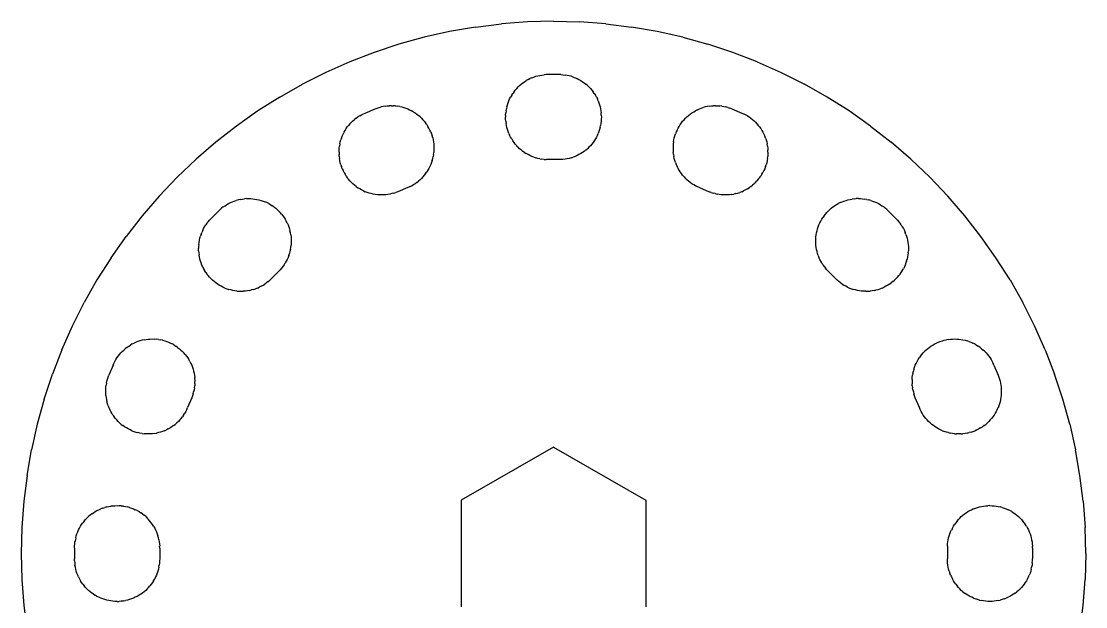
# Model space of a CAD drawing. Extents: x 83 to 338, y -17 to 518.
# Drawn here: x 85 to 185, y 28.3 to 83.3 of the extents above; entities that cross this region are included whole.
import ezdxf

# ---------------------------------------------------------------- set-up
doc = ezdxf.new("R2010")
doc.units = 0
doc.header["$MEASUREMENT"] = 0
doc.layers.get('0').update_dxf_attribs({"linetype": 'CONTINUOUS'})

msp = doc.modelspace()

# ---------------------------------------------------------------- linework, layer by layer
at = {"color": 1}
for points in [[(127.69, 82.81), (130.13, 83.11)], [(132.58, 83.29), (130.13, 83.11)], [(135.03, 83.35), (132.58, 83.29)], [(135.03, 83.35), (137.48, 83.29)], [(139.93, 83.11), (137.48, 83.29)], [(139.93, 83.11), (142.37, 82.81)], [(125.27, 82.39), (122.88, 81.85)], [(127.69, 82.81), (125.27, 82.39)], [(144.78, 82.39), (142.37, 82.81)], [(147.18, 81.85), (144.78, 82.39)], [(120.51, 81.19), (118.18, 80.42)], [(122.88, 81.85), (120.51, 81.19)], [(147.18, 81.85), (149.54, 81.19)], [(151.87, 80.42), (149.54, 81.19)], [(118.18, 80.42), (115.89, 79.54)], [(154.16, 79.54), (151.87, 80.42)], [(115.89, 79.54), (113.65, 78.55)], [(154.16, 79.54), (156.41, 78.55)], [(113.65, 78.55), (111.46, 77.44)], [(133, 78.04), (132.82, 77.96)], [(133, 78.04), (133.18, 78.11)], [(133.18, 78.11), (133.37, 78.18)], [(133.37, 78.18), (133.56, 78.23)], [(133.56, 78.23), (133.75, 78.27)], [(133.75, 78.27), (133.94, 78.3)], [(133.94, 78.3), (134.14, 78.33)], [(134.33, 78.34), (134.14, 78.33)], [(134.53, 78.35), (134.33, 78.34)], [(135.53, 78.35), (134.53, 78.35)], [(135.73, 78.34), (135.53, 78.35)], [(135.73, 78.34), (135.92, 78.33)], [(135.92, 78.33), (136.12, 78.3)], [(136.31, 78.27), (136.12, 78.3)], [(136.5, 78.23), (136.31, 78.27)], [(136.69, 78.18), (136.5, 78.23)], [(136.88, 78.11), (136.69, 78.18)], [(136.88, 78.11), (137.06, 78.04)], [(137.06, 78.04), (137.24, 77.96)], [(156.41, 78.55), (158.6, 77.44)], [(109.32, 76.23), (111.46, 77.44)], [(131.44, 76.89), (131.57, 77.03)], [(131.57, 77.03), (131.7, 77.18)], [(131.7, 77.18), (131.84, 77.31)], [(131.84, 77.31), (131.99, 77.44)], [(131.99, 77.44), (132.15, 77.56)], [(132.15, 77.56), (132.31, 77.67)], [(132.31, 77.67), (132.47, 77.78)], [(132.64, 77.88), (132.47, 77.78)], [(132.64, 77.88), (132.82, 77.96)], [(137.24, 77.96), (137.41, 77.88)], [(137.41, 77.88), (137.59, 77.78)], [(137.59, 77.78), (137.75, 77.67)], [(137.75, 77.67), (137.91, 77.56)], [(137.91, 77.56), (138.07, 77.44)], [(138.22, 77.31), (138.07, 77.44)], [(138.22, 77.31), (138.36, 77.18)], [(138.36, 77.18), (138.49, 77.03)], [(138.49, 77.03), (138.62, 76.89)], [(160.73, 76.23), (158.6, 77.44)], [(109.32, 76.23), (107.25, 74.92)], [(130.83, 75.88), (130.91, 76.06)], [(130.91, 76.06), (131, 76.23)], [(131.1, 76.4), (131, 76.23)], [(131.1, 76.4), (131.2, 76.57)], [(131.32, 76.73), (131.2, 76.57)], [(131.32, 76.73), (131.44, 76.89)], [(138.62, 76.89), (138.74, 76.73)], [(138.86, 76.57), (138.74, 76.73)], [(138.85, 76.57), (138.96, 76.4)], [(139.06, 76.23), (138.96, 76.4)], [(139.06, 76.23), (139.15, 76.06)], [(139.22, 75.88), (139.15, 76.06)], [(162.81, 74.92), (160.73, 76.23)], [(117.35, 74.73), (118.27, 75.11)], [(118.27, 75.11), (118.45, 75.18)], [(118.45, 75.18), (118.64, 75.25)], [(118.64, 75.25), (118.83, 75.3)], [(119.02, 75.34), (118.83, 75.3)], [(119.21, 75.37), (119.02, 75.34)], [(119.21, 75.38), (119.41, 75.4)], [(119.41, 75.4), (119.61, 75.41)], [(119.8, 75.42), (119.6, 75.41)], [(119.8, 75.42), (120, 75.41)], [(120.19, 75.4), (120, 75.41)], [(120.19, 75.4), (120.39, 75.37)], [(120.58, 75.34), (120.39, 75.37)], [(120.58, 75.34), (120.77, 75.3)], [(120.77, 75.3), (120.96, 75.25)], [(120.96, 75.25), (121.15, 75.18)], [(121.15, 75.18), (121.33, 75.11)], [(121.33, 75.11), (121.51, 75.03)], [(121.51, 75.03), (121.69, 74.95)], [(130.57, 74.93), (130.61, 75.13)], [(130.65, 75.32), (130.61, 75.13)], [(130.65, 75.32), (130.7, 75.51)], [(130.7, 75.51), (130.76, 75.7)], [(130.76, 75.7), (130.83, 75.88)], [(139.22, 75.88), (139.3, 75.7)], [(139.3, 75.7), (139.36, 75.51)], [(139.36, 75.51), (139.41, 75.32)], [(139.41, 75.32), (139.45, 75.13)], [(139.45, 75.13), (139.49, 74.93)], [(148.55, 75.03), (148.37, 74.95)], [(148.55, 75.03), (148.73, 75.11)], [(148.73, 75.11), (148.91, 75.18)], [(148.91, 75.18), (149.1, 75.25)], [(149.29, 75.3), (149.1, 75.25)], [(149.48, 75.34), (149.29, 75.3)], [(149.67, 75.38), (149.48, 75.34)], [(149.67, 75.37), (149.87, 75.4)], [(149.87, 75.4), (150.06, 75.41)], [(150.26, 75.42), (150.06, 75.41)], [(150.26, 75.42), (150.45, 75.41)], [(150.45, 75.41), (150.65, 75.4)], [(150.84, 75.37), (150.65, 75.4)], [(150.84, 75.37), (151.04, 75.34)], [(151.04, 75.34), (151.23, 75.3)], [(151.42, 75.25), (151.23, 75.3)], [(151.42, 75.25), (151.6, 75.18)], [(151.79, 75.11), (151.6, 75.18)], [(151.79, 75.11), (152.71, 74.73)], [(107.25, 74.92), (105.24, 73.51)], [(116.19, 74), (116.34, 74.13)], [(116.49, 74.25), (116.34, 74.13)], [(116.49, 74.25), (116.65, 74.36)], [(116.82, 74.47), (116.65, 74.36)], [(116.82, 74.47), (116.99, 74.56)], [(116.99, 74.56), (117.17, 74.65)], [(117.17, 74.65), (117.35, 74.73)], [(121.86, 74.85), (121.69, 74.95)], [(121.86, 74.85), (122.02, 74.74)], [(122.02, 74.74), (122.18, 74.63)], [(122.18, 74.63), (122.34, 74.51)], [(122.49, 74.38), (122.34, 74.51)], [(122.49, 74.38), (122.63, 74.25)], [(122.63, 74.25), (122.76, 74.1)], [(122.76, 74.1), (122.89, 73.96)], [(130.53, 74.54), (130.55, 74.74)], [(130.53, 74.54), (130.53, 74.35)], [(130.53, 74.15), (130.53, 74.35)], [(130.55, 73.96), (130.53, 74.15)], [(130.57, 74.93), (130.55, 74.74)], [(139.49, 74.93), (139.51, 74.74)], [(139.52, 74.54), (139.51, 74.74)], [(139.52, 74.15), (139.51, 73.96)], [(139.52, 74.54), (139.53, 74.35)], [(139.53, 74.35), (139.52, 74.15)], [(147.16, 73.96), (147.29, 74.1)], [(147.29, 74.1), (147.43, 74.25)], [(147.43, 74.25), (147.57, 74.38)], [(147.57, 74.38), (147.72, 74.51)], [(147.72, 74.51), (147.87, 74.63)], [(147.87, 74.63), (148.03, 74.74)], [(148.03, 74.74), (148.2, 74.85)], [(148.2, 74.85), (148.37, 74.95)], [(152.71, 74.73), (152.89, 74.65)], [(153.07, 74.56), (152.89, 74.65)], [(153.24, 74.47), (153.07, 74.56)], [(153.24, 74.47), (153.4, 74.36)], [(153.4, 74.36), (153.56, 74.25)], [(153.56, 74.25), (153.72, 74.13)], [(153.72, 74.13), (153.87, 74)], [(164.81, 73.51), (162.81, 74.92)], [(105.24, 73.51), (103.31, 72)], [(115.35, 72.92), (115.45, 73.09)], [(115.45, 73.09), (115.55, 73.26)], [(115.55, 73.26), (115.66, 73.42)], [(115.66, 73.42), (115.78, 73.57)], [(115.91, 73.72), (115.78, 73.57)], [(115.91, 73.72), (116.05, 73.86)], [(116.05, 73.86), (116.19, 74)], [(122.89, 73.96), (123.01, 73.8)], [(123.13, 73.64), (123.01, 73.8)], [(123.13, 73.64), (123.23, 73.47)], [(123.33, 73.3), (123.23, 73.47)], [(123.42, 73.13), (123.33, 73.3)], [(123.5, 72.95), (123.42, 73.13)], [(130.55, 73.96), (130.57, 73.76)], [(130.61, 73.57), (130.57, 73.76)], [(130.65, 73.38), (130.61, 73.57)], [(130.7, 73.19), (130.65, 73.38)], [(130.76, 73), (130.7, 73.19)], [(130.83, 72.82), (130.76, 73)], [(139.3, 73), (139.22, 72.82)], [(139.36, 73.19), (139.3, 73)], [(139.41, 73.38), (139.36, 73.19)], [(139.41, 73.38), (139.45, 73.57)], [(139.49, 73.76), (139.45, 73.57)], [(139.51, 73.96), (139.49, 73.76)], [(146.64, 73.13), (146.56, 72.95)], [(146.64, 73.13), (146.73, 73.3)], [(146.73, 73.3), (146.83, 73.47)], [(146.83, 73.47), (146.93, 73.64)], [(146.93, 73.64), (147.04, 73.8)], [(147.04, 73.8), (147.16, 73.96)], [(153.87, 74), (154.01, 73.86)], [(154.01, 73.86), (154.14, 73.72)], [(154.14, 73.72), (154.27, 73.57)], [(154.27, 73.57), (154.39, 73.42)], [(154.39, 73.42), (154.51, 73.26)], [(154.51, 73.26), (154.61, 73.09)], [(154.61, 73.09), (154.71, 72.92)], [(164.81, 73.51), (166.75, 72)], [(114.95, 71.82), (115, 72.01)], [(115, 72.01), (115.05, 72.2)], [(115.11, 72.38), (115.05, 72.2)], [(115.11, 72.38), (115.18, 72.57)], [(115.18, 72.57), (115.26, 72.75)], [(115.26, 72.75), (115.35, 72.92)], [(123.5, 72.95), (123.57, 72.77)], [(123.57, 72.77), (123.63, 72.58)], [(123.68, 72.39), (123.63, 72.58)], [(123.68, 72.39), (123.72, 72.2)], [(123.72, 72.2), (123.76, 72.01)], [(123.76, 72.01), (123.78, 71.81)], [(130.83, 72.82), (130.91, 72.64)], [(131, 72.46), (130.91, 72.64)], [(131.1, 72.29), (131, 72.46)], [(131.1, 72.29), (131.2, 72.13)], [(131.32, 71.96), (131.2, 72.13)], [(138.85, 72.13), (138.74, 71.96)], [(138.96, 72.29), (138.85, 72.13)], [(139.06, 72.46), (138.96, 72.29)], [(139.15, 72.64), (139.06, 72.46)], [(139.15, 72.64), (139.22, 72.82)], [(146.3, 72.01), (146.28, 71.81)], [(146.3, 72.01), (146.33, 72.2)], [(146.33, 72.2), (146.38, 72.39)], [(146.38, 72.39), (146.43, 72.58)], [(146.43, 72.58), (146.49, 72.77)], [(146.56, 72.95), (146.49, 72.77)], [(154.71, 72.92), (154.8, 72.75)], [(154.8, 72.75), (154.88, 72.57)], [(154.95, 72.38), (154.88, 72.57)], [(154.95, 72.38), (155.01, 72.2)], [(155.01, 72.2), (155.06, 72.01)], [(155.06, 72.01), (155.1, 71.82)], [(103.31, 72), (101.45, 70.4)], [(114.88, 71.23), (114.9, 71.43)], [(114.88, 71.04), (114.88, 71.23)], [(114.88, 71.04), (114.88, 70.84)], [(114.9, 71.43), (114.92, 71.62)], [(114.95, 71.82), (114.92, 71.62)], [(123.76, 70.83), (123.78, 71.03)], [(123.78, 71.81), (123.8, 71.61)], [(123.8, 71.22), (123.78, 71.03)], [(123.8, 71.61), (123.8, 71.42)], [(123.8, 71.42), (123.8, 71.22)], [(131.44, 71.81), (131.32, 71.96)], [(131.44, 71.81), (131.57, 71.66)], [(131.56, 71.66), (131.7, 71.52)], [(131.84, 71.38), (131.7, 71.52)], [(131.99, 71.26), (131.84, 71.38)], [(132.15, 71.13), (131.99, 71.26)], [(132.31, 71.02), (132.15, 71.13)], [(132.31, 71.02), (132.47, 70.92)], [(137.75, 71.02), (137.59, 70.92)], [(137.91, 71.13), (137.75, 71.02)], [(137.91, 71.13), (138.07, 71.26)], [(138.07, 71.26), (138.22, 71.38)], [(138.36, 71.52), (138.22, 71.38)], [(138.49, 71.66), (138.36, 71.52)], [(138.62, 71.81), (138.49, 71.66)], [(138.74, 71.96), (138.62, 71.81)], [(146.28, 71.81), (146.26, 71.61)], [(146.26, 71.61), (146.26, 71.42)], [(146.26, 71.42), (146.26, 71.22)], [(146.26, 71.22), (146.28, 71.03)], [(146.3, 70.83), (146.28, 71.03)], [(155.14, 71.62), (155.1, 71.82)], [(155.14, 71.62), (155.16, 71.43)], [(155.16, 71.43), (155.18, 71.23)], [(155.18, 71.04), (155.18, 71.23)], [(155.18, 71.04), (155.18, 70.84)], [(168.61, 70.4), (166.75, 72)], [(101.45, 70.4), (99.67, 68.7)], [(114.9, 70.64), (114.88, 70.84)], [(114.9, 70.64), (114.92, 70.45)], [(114.95, 70.26), (114.92, 70.45)], [(115, 70.06), (114.95, 70.26)], [(115.05, 69.87), (115, 70.06)], [(123.57, 70.07), (123.5, 69.89)], [(123.63, 70.26), (123.57, 70.07)], [(123.63, 70.26), (123.68, 70.45)], [(123.68, 70.45), (123.72, 70.64)], [(123.76, 70.83), (123.72, 70.64)], [(132.64, 70.82), (132.47, 70.92)], [(132.82, 70.73), (132.64, 70.82)], [(133, 70.65), (132.82, 70.73)], [(133.18, 70.58), (133, 70.65)], [(133.18, 70.58), (133.37, 70.52)], [(133.56, 70.47), (133.37, 70.52)], [(133.75, 70.42), (133.56, 70.47)], [(133.75, 70.42), (133.94, 70.39)], [(134.14, 70.37), (133.94, 70.39)], [(134.14, 70.37), (134.33, 70.35)], [(134.53, 70.35), (134.33, 70.35)], [(135.53, 70.35), (134.53, 70.35)], [(135.73, 70.35), (135.53, 70.35)], [(135.92, 70.37), (135.73, 70.35)], [(136.12, 70.39), (135.92, 70.37)], [(136.31, 70.42), (136.12, 70.39)], [(136.5, 70.47), (136.31, 70.42)], [(136.69, 70.52), (136.5, 70.47)], [(136.69, 70.52), (136.88, 70.58)], [(137.06, 70.65), (136.88, 70.58)], [(137.24, 70.73), (137.06, 70.65)], [(137.41, 70.82), (137.24, 70.73)], [(137.59, 70.92), (137.41, 70.82)], [(146.3, 70.83), (146.33, 70.64)], [(146.38, 70.45), (146.33, 70.64)], [(146.43, 70.26), (146.38, 70.45)], [(146.49, 70.07), (146.43, 70.26)], [(146.49, 70.07), (146.56, 69.89)], [(155.06, 70.06), (155.01, 69.87)], [(155.1, 70.26), (155.06, 70.06)], [(155.14, 70.45), (155.1, 70.26)], [(155.14, 70.45), (155.16, 70.64)], [(155.18, 70.84), (155.16, 70.64)], [(168.61, 70.4), (170.38, 68.7)], [(115.05, 69.87), (115.11, 69.69)], [(115.18, 69.5), (115.11, 69.69)], [(115.18, 69.5), (115.26, 69.33)], [(115.35, 69.15), (115.26, 69.33)], [(115.35, 69.15), (115.45, 68.98)], [(123.01, 69.04), (122.89, 68.88)], [(123.01, 69.04), (123.13, 69.2)], [(123.23, 69.36), (123.13, 69.2)], [(123.33, 69.53), (123.23, 69.36)], [(123.42, 69.71), (123.33, 69.53)], [(123.5, 69.89), (123.42, 69.71)], [(146.56, 69.89), (146.64, 69.71)], [(146.73, 69.53), (146.64, 69.71)], [(146.83, 69.36), (146.73, 69.53)], [(146.93, 69.2), (146.83, 69.36)], [(147.04, 69.04), (146.93, 69.2)], [(147.16, 68.88), (147.04, 69.04)], [(154.61, 68.98), (154.71, 69.15)], [(154.8, 69.33), (154.71, 69.15)], [(154.88, 69.5), (154.8, 69.33)], [(154.95, 69.69), (154.88, 69.5)], [(154.95, 69.69), (155.01, 69.87)], [(99.67, 68.7), (97.98, 66.93)], [(115.55, 68.81), (115.45, 68.98)], [(115.55, 68.81), (115.66, 68.65)], [(115.78, 68.5), (115.66, 68.65)], [(115.91, 68.35), (115.78, 68.5)], [(115.91, 68.35), (116.05, 68.21)], [(116.19, 68.07), (116.05, 68.21)], [(116.34, 67.94), (116.19, 68.07)], [(122.02, 68.09), (121.86, 67.99)], [(122.18, 68.21), (122.02, 68.09)], [(122.18, 68.21), (122.34, 68.33)], [(122.49, 68.45), (122.34, 68.33)], [(122.63, 68.59), (122.49, 68.45)], [(122.76, 68.73), (122.63, 68.59)], [(122.89, 68.88), (122.76, 68.73)], [(147.29, 68.73), (147.16, 68.88)], [(147.29, 68.73), (147.43, 68.59)], [(147.57, 68.45), (147.43, 68.59)], [(147.72, 68.33), (147.57, 68.45)], [(147.87, 68.2), (147.72, 68.33)], [(148.03, 68.09), (147.87, 68.21)], [(148.2, 67.99), (148.03, 68.09)], [(153.87, 68.07), (153.72, 67.94)], [(153.87, 68.07), (154.01, 68.21)], [(154.01, 68.21), (154.14, 68.35)], [(154.27, 68.5), (154.14, 68.35)], [(154.39, 68.65), (154.27, 68.5)], [(154.39, 68.65), (154.51, 68.81)], [(154.61, 68.98), (154.51, 68.81)], [(170.38, 68.7), (172.08, 66.93)], [(116.49, 67.82), (116.34, 67.94)], [(116.49, 67.82), (116.65, 67.71)], [(116.82, 67.6), (116.65, 67.71)], [(116.99, 67.51), (116.82, 67.6)], [(117.17, 67.42), (116.99, 67.51)], [(117.17, 67.42), (117.35, 67.34)], [(117.53, 67.27), (117.35, 67.34)], [(117.72, 67.21), (117.53, 67.27)], [(117.91, 67.16), (117.72, 67.21)], [(118.1, 67.11), (117.91, 67.16)], [(118.29, 67.08), (118.1, 67.11)], [(118.49, 67.05), (118.29, 67.08)], [(118.68, 67.04), (118.49, 67.05)], [(118.88, 67.04), (118.68, 67.04)], [(119.07, 67.04), (118.88, 67.04)], [(119.27, 67.05), (119.07, 67.04)], [(119.46, 67.08), (119.27, 67.05)], [(119.66, 67.11), (119.46, 67.08)], [(119.85, 67.16), (119.66, 67.11)], [(120.04, 67.21), (119.85, 67.16)], [(120.04, 67.21), (120.23, 67.27)], [(120.41, 67.34), (120.22, 67.27)], [(121.33, 67.72), (120.41, 67.34)], [(121.51, 67.8), (121.33, 67.72)], [(121.51, 67.8), (121.69, 67.89)], [(121.69, 67.89), (121.86, 67.99)], [(148.37, 67.89), (148.2, 67.99)], [(148.55, 67.8), (148.37, 67.89)], [(148.73, 67.72), (148.55, 67.8)], [(148.73, 67.72), (149.65, 67.34)], [(149.83, 67.27), (149.65, 67.34)], [(149.83, 67.27), (150.02, 67.21)], [(150.21, 67.16), (150.02, 67.21)], [(150.21, 67.16), (150.4, 67.11)], [(150.59, 67.08), (150.4, 67.11)], [(150.79, 67.05), (150.59, 67.08)], [(150.98, 67.04), (150.79, 67.05)], [(151.18, 67.04), (150.98, 67.04)], [(151.38, 67.04), (151.18, 67.04)], [(151.57, 67.05), (151.38, 67.04)], [(151.77, 67.08), (151.57, 67.05)], [(151.77, 67.08), (151.96, 67.11)], [(152.15, 67.16), (151.96, 67.11)], [(152.15, 67.16), (152.34, 67.21)], [(152.34, 67.21), (152.53, 67.27)], [(152.71, 67.34), (152.53, 67.27)], [(152.71, 67.34), (152.89, 67.42)], [(153.07, 67.51), (152.89, 67.42)], [(153.24, 67.6), (153.07, 67.51)], [(153.24, 67.6), (153.4, 67.71)], [(153.56, 67.82), (153.4, 67.71)], [(153.56, 67.82), (153.72, 67.94)], [(97.98, 66.93), (96.38, 65.07)], [(104.01, 65.91), (104.17, 66.02)], [(104.17, 66.02), (104.33, 66.12)], [(104.33, 66.12), (104.51, 66.22)], [(104.51, 66.22), (104.68, 66.31)], [(104.68, 66.31), (104.86, 66.39)], [(104.86, 66.39), (105.04, 66.46)], [(105.04, 66.46), (105.23, 66.52)], [(105.42, 66.57), (105.23, 66.52)], [(105.61, 66.62), (105.42, 66.57)], [(105.61, 66.62), (105.8, 66.65)], [(105.8, 66.65), (106, 66.67)], [(106.2, 66.69), (106, 66.67)], [(106.19, 66.69), (106.39, 66.69)], [(106.39, 66.69), (106.59, 66.69)], [(106.59, 66.69), (106.78, 66.67)], [(106.78, 66.67), (106.98, 66.65)], [(106.98, 66.65), (107.17, 66.62)], [(107.17, 66.62), (107.36, 66.57)], [(107.36, 66.57), (107.55, 66.52)], [(107.55, 66.52), (107.74, 66.46)], [(107.74, 66.46), (107.92, 66.39)], [(108.1, 66.31), (107.92, 66.39)], [(108.28, 66.22), (108.1, 66.31)], [(108.28, 66.22), (108.45, 66.12)], [(108.45, 66.12), (108.61, 66.02)], [(108.77, 65.91), (108.61, 66.02)], [(161.28, 65.91), (161.44, 66.02)], [(161.44, 66.02), (161.61, 66.12)], [(161.61, 66.12), (161.78, 66.22)], [(161.96, 66.31), (161.78, 66.22)], [(161.96, 66.31), (162.14, 66.39)], [(162.14, 66.39), (162.32, 66.46)], [(162.32, 66.46), (162.51, 66.52)], [(162.51, 66.52), (162.69, 66.57)], [(162.69, 66.57), (162.89, 66.62)], [(162.89, 66.62), (163.08, 66.65)], [(163.27, 66.67), (163.08, 66.65)], [(163.27, 66.67), (163.47, 66.69)], [(163.67, 66.69), (163.47, 66.69)], [(163.67, 66.69), (163.86, 66.69)], [(163.86, 66.69), (164.06, 66.67)], [(164.06, 66.67), (164.25, 66.65)], [(164.45, 66.62), (164.25, 66.65)], [(164.45, 66.62), (164.64, 66.57)], [(164.83, 66.52), (164.64, 66.57)], [(164.83, 66.52), (165.01, 66.46)], [(165.01, 66.46), (165.2, 66.39)], [(165.2, 66.39), (165.38, 66.31)], [(165.38, 66.31), (165.55, 66.22)], [(165.55, 66.22), (165.72, 66.12)], [(165.72, 66.12), (165.89, 66.02)], [(165.89, 66.02), (166.05, 65.91)], [(173.68, 65.07), (172.08, 66.93)], [(96.38, 65.07), (94.87, 63.13)], [(102.86, 64.81), (103.56, 65.52)], [(103.56, 65.52), (103.71, 65.66)], [(103.85, 65.78), (103.7, 65.66)], [(104.01, 65.91), (103.85, 65.78)], [(108.77, 65.91), (108.93, 65.78)], [(109.08, 65.66), (108.93, 65.78)], [(109.08, 65.66), (109.22, 65.52)], [(109.36, 65.38), (109.22, 65.52)], [(109.48, 65.23), (109.36, 65.38)], [(109.48, 65.23), (109.6, 65.08)], [(109.6, 65.08), (109.72, 64.91)], [(160.45, 65.08), (160.34, 64.91)], [(160.45, 65.08), (160.57, 65.23)], [(160.57, 65.23), (160.7, 65.38)], [(160.7, 65.38), (160.84, 65.52)], [(160.98, 65.66), (160.84, 65.52)], [(160.98, 65.66), (161.13, 65.78)], [(161.13, 65.78), (161.28, 65.91)], [(166.05, 65.91), (166.2, 65.78)], [(166.35, 65.66), (166.2, 65.78)], [(166.35, 65.66), (166.5, 65.52)], [(166.5, 65.52), (167.2, 64.81)], [(175.19, 63.13), (173.68, 65.07)], [(102.16, 63.87), (102.25, 64.04)], [(102.25, 64.04), (102.36, 64.21)], [(102.47, 64.37), (102.36, 64.21)], [(102.47, 64.37), (102.59, 64.52)], [(102.59, 64.52), (102.72, 64.67)], [(102.72, 64.67), (102.86, 64.81)], [(109.72, 64.91), (109.82, 64.75)], [(109.82, 64.75), (109.92, 64.58)], [(110.01, 64.4), (109.92, 64.58)], [(110.01, 64.4), (110.09, 64.22)], [(110.09, 64.22), (110.16, 64.04)], [(110.16, 64.04), (110.22, 63.85)], [(159.84, 63.85), (159.9, 64.04)], [(159.9, 64.04), (159.97, 64.22)], [(159.97, 64.22), (160.05, 64.4)], [(160.05, 64.4), (160.14, 64.58)], [(160.14, 64.58), (160.24, 64.75)], [(160.24, 64.75), (160.34, 64.91)], [(167.2, 64.81), (167.34, 64.67)], [(167.34, 64.67), (167.47, 64.52)], [(167.47, 64.52), (167.59, 64.37)], [(167.7, 64.21), (167.59, 64.37)], [(167.7, 64.21), (167.8, 64.04)], [(167.8, 64.04), (167.9, 63.87)], [(93.46, 61.13), (94.87, 63.13)], [(101.8, 62.96), (101.86, 63.15)], [(101.92, 63.33), (101.86, 63.15)], [(101.92, 63.33), (101.99, 63.52)], [(102.07, 63.7), (101.99, 63.52)], [(102.07, 63.7), (102.16, 63.87)], [(110.22, 63.85), (110.27, 63.66)], [(110.31, 63.47), (110.27, 63.66)], [(110.35, 63.28), (110.31, 63.47)], [(110.35, 63.28), (110.37, 63.08)], [(110.37, 63.08), (110.39, 62.89)], [(159.67, 62.89), (159.69, 63.08)], [(159.69, 63.08), (159.71, 63.28)], [(159.71, 63.28), (159.74, 63.47)], [(159.74, 63.47), (159.79, 63.66)], [(159.79, 63.66), (159.84, 63.85)], [(167.9, 63.87), (167.99, 63.7)], [(167.99, 63.7), (168.07, 63.52)], [(168.14, 63.33), (168.07, 63.52)], [(168.14, 63.33), (168.2, 63.15)], [(168.2, 63.15), (168.25, 62.96)], [(176.6, 61.13), (175.19, 63.13)], [(101.69, 62.18), (101.68, 61.99)], [(101.7, 62.38), (101.69, 62.18)], [(101.7, 62.38), (101.73, 62.57)], [(101.73, 62.57), (101.76, 62.77)], [(101.76, 62.77), (101.8, 62.96)], [(110.31, 61.91), (110.35, 62.11)], [(110.35, 62.11), (110.37, 62.3)], [(110.39, 62.5), (110.37, 62.3)], [(110.39, 62.89), (110.39, 62.69)], [(110.39, 62.69), (110.39, 62.5)], [(159.67, 62.69), (159.67, 62.89)], [(159.67, 62.5), (159.67, 62.69)], [(159.69, 62.3), (159.67, 62.5)], [(159.71, 62.11), (159.69, 62.3)], [(159.74, 61.91), (159.71, 62.11)], [(168.25, 62.96), (168.3, 62.77)], [(168.3, 62.77), (168.33, 62.57)], [(168.33, 62.57), (168.35, 62.38)], [(168.35, 62.38), (168.37, 62.18)], [(168.37, 62.18), (168.37, 61.99)], [(93.46, 61.13), (92.14, 59.05)], [(101.69, 61.79), (101.68, 61.99)], [(101.69, 61.79), (101.7, 61.59)], [(101.7, 61.59), (101.73, 61.4)], [(101.76, 61.2), (101.73, 61.4)], [(101.8, 61.01), (101.76, 61.21)], [(101.86, 60.82), (101.8, 61.01)], [(110.09, 61.16), (110.01, 60.98)], [(110.16, 61.35), (110.09, 61.16)], [(110.16, 61.35), (110.22, 61.53)], [(110.27, 61.72), (110.22, 61.53)], [(110.31, 61.91), (110.27, 61.72)], [(159.79, 61.72), (159.74, 61.91)], [(159.84, 61.53), (159.79, 61.72)], [(159.9, 61.34), (159.84, 61.53)], [(159.9, 61.35), (159.97, 61.16)], [(160.05, 60.98), (159.97, 61.16)], [(168.2, 60.82), (168.25, 61.01)], [(168.3, 61.21), (168.25, 61.01)], [(168.33, 61.4), (168.3, 61.21)], [(168.35, 61.59), (168.33, 61.4)], [(168.35, 61.59), (168.37, 61.79)], [(168.37, 61.99), (168.37, 61.79)], [(177.92, 59.05), (176.6, 61.13)], [(101.92, 60.64), (101.86, 60.82)], [(101.99, 60.45), (101.92, 60.64)], [(102.07, 60.28), (101.99, 60.45)], [(102.07, 60.28), (102.16, 60.1)], [(102.16, 60.1), (102.25, 59.93)], [(109.36, 60.01), (109.22, 59.86)], [(109.48, 60.16), (109.36, 60.01)], [(109.6, 60.31), (109.48, 60.16)], [(109.72, 60.47), (109.6, 60.31)], [(109.72, 60.47), (109.82, 60.64)], [(109.92, 60.81), (109.82, 60.64)], [(110.01, 60.98), (109.92, 60.81)], [(160.14, 60.81), (160.05, 60.98)], [(160.24, 60.64), (160.14, 60.81)], [(160.34, 60.47), (160.24, 60.64)], [(160.34, 60.47), (160.45, 60.31)], [(160.45, 60.31), (160.57, 60.15)], [(160.7, 60.01), (160.57, 60.16)], [(160.84, 59.86), (160.7, 60.01)], [(167.8, 59.93), (167.9, 60.1)], [(167.99, 60.28), (167.9, 60.1)], [(168.07, 60.45), (167.99, 60.28)], [(168.14, 60.64), (168.07, 60.45)], [(168.2, 60.82), (168.14, 60.64)], [(92.14, 59.05), (90.93, 56.92)], [(102.36, 59.76), (102.25, 59.93)], [(102.36, 59.76), (102.47, 59.6)], [(102.59, 59.45), (102.47, 59.6)], [(102.72, 59.3), (102.59, 59.45)], [(102.86, 59.16), (102.72, 59.3)], [(102.86, 59.16), (103, 59.02)], [(103.15, 58.89), (103, 59.02)], [(108.22, 58.89), (108.37, 59.02)], [(108.37, 59.02), (108.51, 59.16)], [(108.51, 59.16), (109.22, 59.86)], [(161.55, 59.16), (160.84, 59.86)], [(161.69, 59.02), (161.55, 59.16)], [(161.84, 58.89), (161.69, 59.02)], [(166.91, 58.89), (167.06, 59.02)], [(167.2, 59.16), (167.06, 59.02)], [(167.34, 59.3), (167.2, 59.16)], [(167.34, 59.3), (167.47, 59.45)], [(167.47, 59.45), (167.59, 59.6)], [(167.59, 59.6), (167.7, 59.76)], [(167.7, 59.76), (167.81, 59.93)], [(177.92, 59.05), (179.13, 56.92)], [(103.3, 58.77), (103.15, 58.89)], [(103.46, 58.66), (103.3, 58.77)], [(103.63, 58.55), (103.46, 58.66)], [(103.8, 58.46), (103.63, 58.55)], [(103.97, 58.37), (103.8, 58.46)], [(104.15, 58.29), (103.97, 58.37)], [(104.15, 58.29), (104.34, 58.22)], [(104.34, 58.22), (104.52, 58.16)], [(104.71, 58.11), (104.52, 58.16)], [(104.9, 58.06), (104.71, 58.11)], [(105.1, 58.03), (104.9, 58.06)], [(105.29, 58), (105.1, 58.03)], [(105.29, 58), (105.49, 57.99)], [(106.08, 58), (105.88, 57.99)], [(106.27, 58.03), (106.08, 58)], [(106.46, 58.06), (106.27, 58.03)], [(106.46, 58.06), (106.66, 58.11)], [(106.85, 58.16), (106.66, 58.11)], [(106.85, 58.16), (107.03, 58.22)], [(107.21, 58.29), (107.03, 58.22)], [(107.21, 58.29), (107.39, 58.37)], [(107.57, 58.46), (107.39, 58.37)], [(107.57, 58.46), (107.74, 58.56)], [(107.74, 58.55), (107.91, 58.66)], [(108.07, 58.77), (107.91, 58.66)], [(108.22, 58.89), (108.07, 58.77)], [(161.99, 58.77), (161.84, 58.89)], [(162.15, 58.66), (161.99, 58.77)], [(162.15, 58.66), (162.32, 58.55)], [(162.49, 58.46), (162.32, 58.55)], [(162.66, 58.37), (162.49, 58.46)], [(162.66, 58.37), (162.84, 58.29)], [(162.84, 58.29), (163.03, 58.22)], [(163.03, 58.22), (163.21, 58.16)], [(163.4, 58.11), (163.21, 58.16)], [(163.59, 58.06), (163.4, 58.11)], [(163.79, 58.03), (163.59, 58.06)], [(163.98, 58), (163.79, 58.03)], [(164.18, 57.99), (163.98, 58)], [(164.57, 57.99), (164.77, 58)], [(164.96, 58.03), (164.77, 58)], [(165.15, 58.06), (164.96, 58.03)], [(165.15, 58.06), (165.35, 58.11)], [(165.35, 58.11), (165.54, 58.16)], [(165.54, 58.16), (165.72, 58.22)], [(165.9, 58.29), (165.72, 58.22)], [(165.9, 58.29), (166.08, 58.37)], [(166.26, 58.46), (166.08, 58.37)], [(166.43, 58.55), (166.26, 58.46)], [(166.6, 58.66), (166.43, 58.55)], [(166.6, 58.66), (166.76, 58.77)], [(166.91, 58.89), (166.76, 58.77)], [(105.49, 57.99), (105.68, 57.99)], [(105.68, 57.99), (105.88, 57.99)], [(164.37, 57.99), (164.18, 57.99)], [(164.37, 57.99), (164.57, 57.99)], [(89.83, 54.73), (90.93, 56.92)], [(180.23, 54.73), (179.13, 56.92)], [(88.83, 52.48), (89.83, 54.73)], [(181.22, 52.48), (180.23, 54.73)], [(95.46, 53.03), (95.28, 52.93)], [(95.46, 53.03), (95.63, 53.12)], [(95.81, 53.2), (95.63, 53.12)], [(95.99, 53.27), (95.81, 53.2)], [(96.18, 53.33), (95.99, 53.27)], [(96.37, 53.38), (96.18, 53.33)], [(96.56, 53.42), (96.37, 53.38)], [(96.56, 53.42), (96.75, 53.46)], [(96.75, 53.46), (96.95, 53.48)], [(96.95, 53.48), (97.15, 53.49)], [(97.15, 53.49), (97.34, 53.5)], [(97.34, 53.5), (97.54, 53.49)], [(97.54, 53.5), (97.73, 53.48)], [(97.93, 53.46), (97.73, 53.48)], [(97.93, 53.46), (98.12, 53.42)], [(98.31, 53.38), (98.12, 53.42)], [(98.31, 53.38), (98.5, 53.33)], [(98.5, 53.33), (98.69, 53.27)], [(98.69, 53.27), (98.87, 53.2)], [(98.87, 53.2), (99.05, 53.12)], [(99.05, 53.12), (99.23, 53.03)], [(99.4, 52.93), (99.23, 53.03)], [(170.66, 52.93), (170.83, 53.03)], [(170.83, 53.03), (171.01, 53.12)], [(171.19, 53.2), (171.01, 53.12)], [(171.19, 53.2), (171.37, 53.27)], [(171.37, 53.27), (171.56, 53.33)], [(171.56, 53.33), (171.74, 53.38)], [(171.74, 53.38), (171.94, 53.42)], [(172.13, 53.46), (171.94, 53.42)], [(172.13, 53.46), (172.32, 53.48)], [(172.32, 53.48), (172.52, 53.49)], [(172.52, 53.49), (172.72, 53.5)], [(172.72, 53.5), (172.91, 53.49)], [(172.91, 53.49), (173.11, 53.48)], [(173.11, 53.48), (173.3, 53.46)], [(173.3, 53.46), (173.5, 53.42)], [(173.5, 53.42), (173.69, 53.38)], [(173.69, 53.38), (173.88, 53.33)], [(174.06, 53.27), (173.88, 53.33)], [(174.06, 53.27), (174.25, 53.2)], [(174.25, 53.2), (174.43, 53.12)], [(174.6, 53.03), (174.43, 53.12)], [(174.6, 53.03), (174.77, 52.93)], [(88.83, 52.48), (87.95, 50.19)], [(94.13, 51.88), (94.25, 52.04)], [(94.25, 52.04), (94.38, 52.19)], [(94.38, 52.19), (94.51, 52.33)], [(94.51, 52.33), (94.66, 52.46)], [(94.66, 52.46), (94.8, 52.59)], [(94.96, 52.71), (94.8, 52.59)], [(94.96, 52.71), (95.12, 52.83)], [(95.12, 52.83), (95.28, 52.93)], [(99.4, 52.93), (99.56, 52.83)], [(99.72, 52.71), (99.56, 52.83)], [(99.72, 52.71), (99.88, 52.59)], [(99.88, 52.59), (100.03, 52.46)], [(100.03, 52.46), (100.17, 52.33)], [(100.17, 52.33), (100.31, 52.19)], [(100.43, 52.04), (100.31, 52.19)], [(100.43, 52.04), (100.55, 51.88)], [(169.5, 51.88), (169.62, 52.04)], [(169.62, 52.04), (169.75, 52.19)], [(169.89, 52.33), (169.75, 52.19)], [(170.03, 52.46), (169.89, 52.33)], [(170.03, 52.46), (170.18, 52.59)], [(170.18, 52.59), (170.33, 52.71)], [(170.33, 52.71), (170.49, 52.83)], [(170.49, 52.83), (170.66, 52.93)], [(174.77, 52.93), (174.94, 52.83)], [(175.1, 52.71), (174.94, 52.83)], [(175.1, 52.71), (175.25, 52.59)], [(175.25, 52.59), (175.4, 52.46)], [(175.55, 52.33), (175.4, 52.46)], [(175.55, 52.33), (175.68, 52.19)], [(175.68, 52.19), (175.81, 52.04)], [(175.81, 52.04), (175.93, 51.88)], [(181.22, 52.48), (182.11, 50.19)], [(93.65, 51.03), (93.26, 50.11)], [(93.65, 51.03), (93.73, 51.21)], [(93.73, 51.21), (93.81, 51.39)], [(93.81, 51.39), (93.91, 51.56)], [(93.91, 51.56), (94.02, 51.72)], [(94.02, 51.72), (94.13, 51.88)], [(100.55, 51.88), (100.67, 51.72)], [(100.67, 51.72), (100.77, 51.56)], [(100.87, 51.39), (100.77, 51.56)], [(100.87, 51.39), (100.96, 51.21)], [(100.96, 51.21), (101.04, 51.03)], [(101.04, 51.03), (101.11, 50.85)], [(168.95, 50.85), (169.02, 51.03)], [(169.02, 51.03), (169.1, 51.21)], [(169.1, 51.21), (169.19, 51.39)], [(169.19, 51.39), (169.29, 51.56)], [(169.29, 51.56), (169.39, 51.72)], [(169.5, 51.88), (169.39, 51.72)], [(175.93, 51.88), (176.04, 51.72)], [(176.04, 51.72), (176.15, 51.56)], [(176.15, 51.56), (176.24, 51.39)], [(176.24, 51.39), (176.33, 51.21)], [(176.41, 51.03), (176.33, 51.21)], [(176.41, 51.03), (176.79, 50.11)], [(87.18, 47.86), (87.95, 50.19)], [(93.19, 49.92), (93.26, 50.11)], [(101.11, 50.85), (101.17, 50.66)], [(101.17, 50.66), (101.22, 50.47)], [(101.22, 50.47), (101.26, 50.28)], [(101.26, 50.28), (101.3, 50.09)], [(101.3, 50.09), (101.32, 49.89)], [(168.74, 49.89), (168.76, 50.09)], [(168.79, 50.28), (168.76, 50.09)], [(168.79, 50.28), (168.84, 50.47)], [(168.89, 50.66), (168.84, 50.47)], [(168.89, 50.66), (168.95, 50.85)], [(176.79, 50.11), (176.87, 49.92)], [(182.88, 47.86), (182.11, 50.19)], [(92.98, 48.97), (93, 49.16)], [(93.04, 49.36), (93, 49.16)], [(93.04, 49.36), (93.08, 49.55)], [(93.08, 49.55), (93.13, 49.74)], [(93.13, 49.74), (93.19, 49.92)], [(101.3, 48.91), (101.32, 49.11)], [(101.34, 49.7), (101.32, 49.89)], [(101.34, 49.3), (101.32, 49.11)], [(101.34, 49.7), (101.34, 49.5)], [(101.34, 49.3), (101.34, 49.5)], [(168.72, 49.7), (168.74, 49.89)], [(168.72, 49.7), (168.72, 49.5)], [(168.72, 49.5), (168.72, 49.3)], [(168.74, 49.11), (168.72, 49.3)], [(168.74, 49.11), (168.76, 48.91)], [(176.87, 49.92), (176.93, 49.74)], [(176.93, 49.74), (176.98, 49.55)], [(176.98, 49.55), (177.02, 49.36)], [(177.02, 49.36), (177.06, 49.16)], [(177.06, 49.16), (177.08, 48.97)], [(92.96, 48.77), (92.98, 48.97)], [(92.96, 48.58), (92.96, 48.77)], [(92.96, 48.38), (92.96, 48.58)], [(92.98, 48.18), (92.96, 48.38)], [(92.98, 48.18), (93, 47.99)], [(101.11, 48.15), (101.04, 47.97)], [(101.17, 48.34), (101.11, 48.15)], [(101.17, 48.34), (101.22, 48.53)], [(101.26, 48.72), (101.22, 48.53)], [(101.3, 48.91), (101.26, 48.72)], [(168.79, 48.72), (168.76, 48.91)], [(168.79, 48.72), (168.84, 48.53)], [(168.84, 48.53), (168.89, 48.34)], [(168.95, 48.15), (168.89, 48.34)], [(169.02, 47.97), (168.95, 48.15)], [(177.08, 48.18), (177.06, 47.99)], [(177.08, 48.97), (177.09, 48.77)], [(177.09, 48.38), (177.08, 48.18)], [(177.09, 48.77), (177.1, 48.58)], [(177.1, 48.58), (177.09, 48.38)], [(87.18, 47.86), (86.53, 45.5)], [(93, 47.99), (93.04, 47.8)], [(93.04, 47.8), (93.08, 47.6)], [(93.13, 47.41), (93.08, 47.6)], [(93.19, 47.23), (93.13, 47.41)], [(93.19, 47.23), (93.26, 47.04)], [(93.26, 47.05), (93.34, 46.87)], [(100.57, 46.87), (100.65, 47.05)], [(101.04, 47.97), (100.65, 47.05)], [(169.4, 47.05), (169.02, 47.97)], [(169.48, 46.87), (169.4, 47.05)], [(176.72, 46.87), (176.79, 47.05)], [(176.87, 47.23), (176.79, 47.04)], [(176.93, 47.41), (176.87, 47.23)], [(176.98, 47.6), (176.93, 47.41)], [(177.02, 47.8), (176.98, 47.6)], [(177.06, 47.99), (177.02, 47.8)], [(183.53, 45.5), (182.88, 47.86)], [(93.43, 46.69), (93.34, 46.87)], [(93.53, 46.52), (93.43, 46.69)], [(93.63, 46.35), (93.53, 46.52)], [(93.63, 46.35), (93.75, 46.19)], [(93.87, 46.04), (93.75, 46.19)], [(93.99, 45.89), (93.87, 46.04)], [(99.92, 45.89), (100.05, 46.04)], [(100.05, 46.04), (100.17, 46.19)], [(100.28, 46.35), (100.17, 46.19)], [(100.28, 46.35), (100.39, 46.52)], [(100.49, 46.69), (100.39, 46.52)], [(100.57, 46.87), (100.49, 46.69)], [(169.57, 46.69), (169.48, 46.87)], [(169.67, 46.52), (169.57, 46.69)], [(169.77, 46.35), (169.67, 46.52)], [(169.89, 46.19), (169.77, 46.35)], [(170.01, 46.04), (169.89, 46.19)], [(170.14, 45.89), (170.01, 46.04)], [(176.19, 46.04), (176.06, 45.89)], [(176.31, 46.19), (176.19, 46.04)], [(176.43, 46.35), (176.31, 46.19)], [(176.53, 46.52), (176.43, 46.35)], [(176.63, 46.69), (176.53, 46.52)], [(176.72, 46.87), (176.63, 46.69)], [(86.53, 45.5), (85.99, 43.1)], [(94.13, 45.75), (93.99, 45.89)], [(94.27, 45.61), (94.13, 45.75)], [(94.42, 45.48), (94.27, 45.61)], [(94.42, 45.48), (94.58, 45.36)], [(94.74, 45.25), (94.58, 45.36)], [(94.9, 45.14), (94.74, 45.25)], [(95.07, 45.05), (94.9, 45.14)], [(95.25, 44.96), (95.07, 45.05)], [(98.84, 45.05), (98.67, 44.96)], [(98.84, 45.05), (99.02, 45.15)], [(99.18, 45.25), (99.02, 45.14)], [(99.34, 45.36), (99.18, 45.25)], [(99.34, 45.36), (99.5, 45.48)], [(99.5, 45.48), (99.65, 45.61)], [(99.79, 45.75), (99.64, 45.61)], [(99.92, 45.89), (99.79, 45.75)], [(170.27, 45.75), (170.14, 45.89)], [(170.41, 45.61), (170.27, 45.75)], [(170.56, 45.48), (170.41, 45.61)], [(170.72, 45.36), (170.56, 45.48)], [(170.88, 45.25), (170.72, 45.36)], [(171.04, 45.14), (170.88, 45.25)], [(171.21, 45.05), (171.04, 45.14)], [(171.39, 44.96), (171.21, 45.05)], [(174.81, 44.96), (174.99, 45.05)], [(175.16, 45.14), (174.99, 45.05)], [(175.16, 45.14), (175.32, 45.25)], [(175.48, 45.36), (175.32, 45.25)], [(175.48, 45.36), (175.64, 45.48)], [(175.79, 45.61), (175.64, 45.48)], [(175.93, 45.75), (175.79, 45.61)], [(176.06, 45.89), (175.93, 45.75)], [(183.53, 45.5), (184.07, 43.1)], [(95.43, 44.88), (95.25, 44.96)], [(95.43, 44.88), (95.61, 44.81)], [(95.61, 44.81), (95.8, 44.75)], [(95.8, 44.75), (95.99, 44.7)], [(96.18, 44.65), (95.99, 44.7)], [(96.37, 44.62), (96.18, 44.65)], [(96.37, 44.62), (96.57, 44.59)], [(96.76, 44.58), (96.57, 44.59)], [(96.96, 44.58), (96.76, 44.58)], [(97.15, 44.58), (96.96, 44.58)], [(97.35, 44.6), (97.15, 44.58)], [(97.55, 44.62), (97.35, 44.59)], [(97.55, 44.62), (97.74, 44.65)], [(97.93, 44.7), (97.74, 44.65)], [(98.12, 44.75), (97.93, 44.7)], [(98.31, 44.81), (98.12, 44.75)], [(98.49, 44.88), (98.31, 44.81)], [(98.49, 44.88), (98.67, 44.96)], [(171.57, 44.88), (171.39, 44.96)], [(171.57, 44.88), (171.75, 44.81)], [(171.94, 44.75), (171.75, 44.81)], [(172.13, 44.7), (171.94, 44.75)], [(172.13, 44.7), (172.32, 44.65)], [(172.51, 44.62), (172.32, 44.65)], [(172.71, 44.59), (172.51, 44.62)], [(172.71, 44.59), (172.9, 44.58)], [(173.1, 44.58), (172.9, 44.58)], [(173.3, 44.58), (173.1, 44.58)], [(173.3, 44.58), (173.49, 44.59)], [(173.69, 44.62), (173.49, 44.59)], [(173.88, 44.65), (173.69, 44.62)], [(173.88, 44.65), (174.07, 44.7)], [(174.26, 44.75), (174.07, 44.7)], [(174.26, 44.75), (174.45, 44.81)], [(174.45, 44.81), (174.63, 44.88)], [(174.81, 44.96), (174.63, 44.88)], [(85.57, 40.68), (85.99, 43.1)], [(135.03, 43.35), (126.37, 38.35)], [(135.03, 43.35), (143.69, 38.35)], [(184.49, 40.68), (184.07, 43.1)], [(85.57, 40.68), (85.27, 38.25)], [(184.79, 38.25), (184.49, 40.68)], [(85.27, 38.25), (85.09, 35.8)], [(126.37, 38.35), (126.37, 28.35)], [(143.69, 38.35), (143.69, 28.35)], [(184.79, 38.25), (184.97, 35.8)], [(91.65, 37.06), (91.49, 36.94)], [(91.65, 37.06), (91.81, 37.17)], [(91.81, 37.17), (91.97, 37.28)], [(91.97, 37.28), (92.14, 37.38)], [(92.14, 37.38), (92.32, 37.46)], [(92.32, 37.46), (92.5, 37.54)], [(92.68, 37.61), (92.5, 37.54)], [(92.68, 37.61), (92.87, 37.68)], [(93.06, 37.73), (92.87, 37.68)], [(93.06, 37.73), (93.25, 37.77)], [(93.25, 37.77), (93.44, 37.8)], [(93.44, 37.81), (93.64, 37.83)], [(93.64, 37.83), (93.83, 37.84)], [(93.83, 37.84), (94.03, 37.85)], [(94.03, 37.85), (94.23, 37.84)], [(94.42, 37.83), (94.23, 37.84)], [(94.42, 37.83), (94.62, 37.81)], [(94.62, 37.8), (94.81, 37.77)], [(94.81, 37.77), (95, 37.73)], [(95.19, 37.68), (95, 37.73)], [(95.19, 37.68), (95.38, 37.61)], [(95.38, 37.61), (95.56, 37.54)], [(95.56, 37.54), (95.74, 37.46)], [(95.92, 37.38), (95.74, 37.46)], [(95.91, 37.38), (96.09, 37.28)], [(96.09, 37.28), (96.25, 37.17)], [(96.41, 37.06), (96.25, 37.17)], [(96.41, 37.06), (96.57, 36.94)], [(173.49, 36.94), (173.65, 37.06)], [(173.65, 37.06), (173.81, 37.17)], [(173.81, 37.17), (173.97, 37.28)], [(173.97, 37.28), (174.14, 37.38)], [(174.14, 37.38), (174.32, 37.46)], [(174.5, 37.54), (174.32, 37.46)], [(174.5, 37.54), (174.68, 37.61)], [(174.68, 37.61), (174.87, 37.68)], [(174.87, 37.68), (175.06, 37.73)], [(175.06, 37.73), (175.25, 37.77)], [(175.25, 37.77), (175.44, 37.8)], [(175.44, 37.8), (175.64, 37.83)], [(175.64, 37.83), (175.83, 37.84)], [(176.03, 37.85), (175.83, 37.84)], [(176.03, 37.85), (176.23, 37.84)], [(176.23, 37.84), (176.42, 37.83)], [(176.42, 37.83), (176.62, 37.8)], [(176.62, 37.8), (176.81, 37.77)], [(176.81, 37.77), (177, 37.73)], [(177.19, 37.68), (177, 37.73)], [(177.19, 37.68), (177.38, 37.61)], [(177.38, 37.61), (177.56, 37.54)], [(177.56, 37.54), (177.74, 37.46)], [(177.91, 37.38), (177.74, 37.46)], [(178.09, 37.28), (177.91, 37.38)], [(178.09, 37.28), (178.25, 37.17)], [(178.25, 37.17), (178.41, 37.06)], [(178.41, 37.06), (178.57, 36.94)], [(90.6, 35.9), (90.7, 36.07)], [(90.7, 36.07), (90.82, 36.23)], [(90.94, 36.39), (90.82, 36.23)], [(90.94, 36.39), (91.07, 36.53)], [(91.07, 36.53), (91.2, 36.68)], [(91.34, 36.81), (91.2, 36.68)], [(91.49, 36.94), (91.34, 36.81)], [(96.72, 36.81), (96.57, 36.94)], [(96.72, 36.81), (96.86, 36.68)], [(96.86, 36.68), (96.99, 36.53)], [(97.12, 36.39), (96.99, 36.53)], [(97.24, 36.23), (97.12, 36.39)], [(97.36, 36.07), (97.24, 36.23)], [(97.46, 35.9), (97.35, 36.07)], [(172.6, 35.9), (172.7, 36.07)], [(172.82, 36.23), (172.7, 36.07)], [(172.94, 36.39), (172.82, 36.23)], [(172.94, 36.39), (173.07, 36.53)], [(173.2, 36.68), (173.07, 36.53)], [(173.2, 36.68), (173.34, 36.81)], [(173.34, 36.81), (173.49, 36.94)], [(178.57, 36.94), (178.72, 36.81)], [(178.72, 36.81), (178.86, 36.68)], [(178.99, 36.53), (178.86, 36.68)], [(178.99, 36.53), (179.12, 36.39)], [(179.24, 36.23), (179.12, 36.39)], [(179.24, 36.23), (179.35, 36.07)], [(179.46, 35.9), (179.35, 36.07)], [(85.09, 35.8), (85.03, 33.35)], [(90.15, 34.82), (90.2, 35.01)], [(90.2, 35.01), (90.26, 35.2)], [(90.26, 35.2), (90.33, 35.38)], [(90.33, 35.38), (90.41, 35.56)], [(90.41, 35.56), (90.5, 35.73)], [(90.5, 35.73), (90.6, 35.9)], [(97.46, 35.9), (97.56, 35.73)], [(97.56, 35.73), (97.65, 35.56)], [(97.65, 35.56), (97.72, 35.38)], [(97.72, 35.38), (97.8, 35.2)], [(97.8, 35.2), (97.86, 35.01)], [(97.91, 34.82), (97.86, 35.01)], [(172.15, 34.82), (172.2, 35.01)], [(172.2, 35.01), (172.26, 35.2)], [(172.26, 35.2), (172.33, 35.38)], [(172.33, 35.38), (172.41, 35.56)], [(172.5, 35.73), (172.41, 35.56)], [(172.5, 35.73), (172.6, 35.9)], [(179.46, 35.9), (179.56, 35.73)], [(179.56, 35.73), (179.64, 35.56)], [(179.64, 35.56), (179.72, 35.38)], [(179.72, 35.38), (179.8, 35.2)], [(179.8, 35.2), (179.86, 35.01)], [(179.86, 35.01), (179.91, 34.82)], [(185.03, 33.35), (184.97, 35.8)], [(90.03, 34.04), (90.05, 34.24)], [(90.03, 33.85), (90.03, 34.04)], [(90.05, 34.24), (90.07, 34.43)], [(90.11, 34.63), (90.07, 34.43)], [(90.15, 34.82), (90.11, 34.63)], [(97.95, 34.63), (97.91, 34.82)], [(97.95, 34.63), (97.99, 34.43)], [(97.99, 34.44), (98.01, 34.24)], [(98.01, 34.24), (98.03, 34.04)], [(98.03, 33.85), (98.02, 34.04)], [(172.03, 34.04), (172.05, 34.24)], [(172.03, 34.04), (172.03, 33.85)], [(172.05, 34.24), (172.07, 34.43)], [(172.07, 34.43), (172.11, 34.63)], [(172.11, 34.63), (172.15, 34.82)], [(179.91, 34.82), (179.95, 34.63)], [(179.95, 34.63), (179.99, 34.43)], [(179.99, 34.43), (180.01, 34.24)], [(180.01, 34.24), (180.02, 34.04)], [(180.03, 33.85), (180.02, 34.04)], [(85.03, 33.35), (85.09, 30.89)], [(90.03, 33.85), (90.03, 32.85)], [(98.03, 33.85), (98.03, 32.85)], [(172.03, 33.85), (172.03, 32.85)], [(180.03, 33.85), (180.03, 32.85)], [(185.03, 33.35), (184.97, 30.89)], [(90.03, 32.65), (90.03, 32.85)], [(90.03, 32.65), (90.05, 32.46)], [(90.05, 32.46), (90.07, 32.26)], [(90.11, 32.07), (90.07, 32.26)], [(90.15, 31.88), (90.11, 32.07)], [(97.95, 32.07), (97.91, 31.88)], [(97.95, 32.07), (97.99, 32.26)], [(98.01, 32.46), (97.99, 32.26)], [(98.02, 32.65), (98.01, 32.46)], [(98.03, 32.85), (98.02, 32.65)], [(172.03, 32.65), (172.03, 32.85)], [(172.05, 32.46), (172.03, 32.65)], [(172.07, 32.26), (172.05, 32.46)], [(172.11, 32.07), (172.07, 32.26)], [(172.15, 31.88), (172.11, 32.07)], [(179.91, 31.88), (179.95, 32.07)], [(179.99, 32.26), (179.95, 32.07)], [(180.01, 32.46), (179.99, 32.26)], [(180.01, 32.46), (180.02, 32.65)], [(180.02, 32.65), (180.03, 32.85)], [(90.2, 31.69), (90.15, 31.88)], [(90.26, 31.5), (90.2, 31.69)], [(90.33, 31.32), (90.26, 31.5)], [(90.41, 31.14), (90.33, 31.32)], [(90.41, 31.14), (90.5, 30.96)], [(97.65, 31.14), (97.56, 30.96)], [(97.72, 31.32), (97.65, 31.14)], [(97.8, 31.5), (97.72, 31.32)], [(97.86, 31.69), (97.8, 31.5)], [(97.91, 31.88), (97.86, 31.69)], [(172.2, 31.69), (172.15, 31.88)], [(172.2, 31.69), (172.26, 31.5)], [(172.33, 31.32), (172.26, 31.5)], [(172.33, 31.32), (172.41, 31.14)], [(172.41, 31.14), (172.5, 30.96)], [(179.56, 30.96), (179.64, 31.14)], [(179.64, 31.14), (179.72, 31.32)], [(179.8, 31.5), (179.72, 31.32)], [(179.86, 31.69), (179.8, 31.5)], [(179.91, 31.88), (179.86, 31.69)], [(85.09, 30.89), (85.27, 28.45)], [(90.5, 30.96), (90.6, 30.79)], [(90.7, 30.63), (90.6, 30.79)], [(90.82, 30.46), (90.7, 30.63)], [(90.82, 30.46), (90.94, 30.31)], [(91.07, 30.16), (90.94, 30.31)], [(91.07, 30.16), (91.2, 30.02)], [(91.34, 29.88), (91.2, 30.02)], [(96.86, 30.02), (96.72, 29.88)], [(96.99, 30.16), (96.86, 30.02)], [(96.99, 30.16), (97.12, 30.31)], [(97.24, 30.46), (97.12, 30.31)], [(97.36, 30.62), (97.24, 30.46)], [(97.46, 30.79), (97.35, 30.63)], [(97.46, 30.79), (97.56, 30.96)], [(172.6, 30.79), (172.5, 30.96)], [(172.7, 30.63), (172.6, 30.79)], [(172.82, 30.46), (172.7, 30.63)], [(172.82, 30.46), (172.94, 30.31)], [(173.07, 30.16), (172.94, 30.31)], [(173.2, 30.02), (173.07, 30.16)], [(173.34, 29.88), (173.2, 30.02)], [(178.86, 30.02), (178.72, 29.88)], [(178.86, 30.02), (178.99, 30.16)], [(179.12, 30.31), (178.99, 30.16)], [(179.24, 30.46), (179.12, 30.31)], [(179.35, 30.63), (179.24, 30.46)], [(179.46, 30.79), (179.35, 30.63)], [(179.56, 30.96), (179.46, 30.79)], [(184.79, 28.45), (184.97, 30.89)], [(91.49, 29.76), (91.34, 29.88)], [(91.65, 29.63), (91.49, 29.76)], [(91.81, 29.52), (91.65, 29.63)], [(91.81, 29.52), (91.97, 29.42)], [(92.14, 29.32), (91.97, 29.42)], [(92.32, 29.23), (92.14, 29.32)], [(92.5, 29.15), (92.32, 29.23)], [(92.68, 29.08), (92.5, 29.15)], [(92.87, 29.02), (92.68, 29.08)], [(93.06, 28.97), (92.87, 29.02)], [(95.19, 29.02), (95, 28.97)], [(95.38, 29.08), (95.19, 29.02)], [(95.56, 29.15), (95.38, 29.08)], [(95.74, 29.23), (95.56, 29.15)], [(95.92, 29.32), (95.74, 29.23)], [(96.09, 29.42), (95.91, 29.32)], [(96.25, 29.52), (96.09, 29.42)], [(96.41, 29.63), (96.25, 29.52)], [(96.57, 29.76), (96.41, 29.63)], [(96.72, 29.88), (96.57, 29.76)], [(173.49, 29.76), (173.34, 29.88)], [(173.49, 29.76), (173.65, 29.63)], [(173.81, 29.52), (173.65, 29.63)], [(173.97, 29.42), (173.81, 29.52)], [(174.14, 29.32), (173.97, 29.42)], [(174.32, 29.23), (174.14, 29.32)], [(174.5, 29.15), (174.32, 29.23)], [(174.5, 29.15), (174.68, 29.08)], [(174.87, 29.02), (174.68, 29.08)], [(175.06, 28.97), (174.87, 29.02)], [(177.19, 29.02), (177, 28.97)], [(177.38, 29.08), (177.19, 29.02)], [(177.38, 29.08), (177.56, 29.15)], [(177.74, 29.23), (177.56, 29.15)], [(177.91, 29.32), (177.74, 29.23)], [(178.09, 29.42), (177.91, 29.32)], [(178.25, 29.52), (178.09, 29.42)], [(178.41, 29.63), (178.25, 29.52)], [(178.41, 29.63), (178.57, 29.76)], [(178.72, 29.88), (178.57, 29.76)], [(85.27, 28.45), (85.57, 26.01)], [(93.25, 28.92), (93.06, 28.97)], [(93.44, 28.89), (93.25, 28.92)], [(93.64, 28.87), (93.44, 28.89)], [(93.83, 28.85), (93.64, 28.87)], [(94.03, 28.85), (93.83, 28.85)], [(94.03, 28.85), (94.23, 28.85)], [(94.42, 28.87), (94.23, 28.85)], [(94.42, 28.87), (94.62, 28.89)], [(94.62, 28.89), (94.42, 28.87)], [(94.62, 28.89), (94.81, 28.92)], [(95, 28.97), (94.81, 28.92)], [(175.06, 28.97), (175.25, 28.92)], [(175.44, 28.89), (175.25, 28.92)], [(175.64, 28.87), (175.44, 28.89)], [(175.83, 28.85), (175.64, 28.87)], [(176.03, 28.85), (175.83, 28.85)], [(176.23, 28.85), (176.03, 28.85)], [(176.42, 28.87), (176.23, 28.85)], [(176.62, 28.89), (176.42, 28.87)], [(176.81, 28.92), (176.62, 28.89)], [(176.81, 28.92), (177, 28.97)], [(184.49, 26.01), (184.79, 28.45)]]:
    msp.add_lwpolyline(points, dxfattribs=at)

doc.saveas('drawing.dxf')
